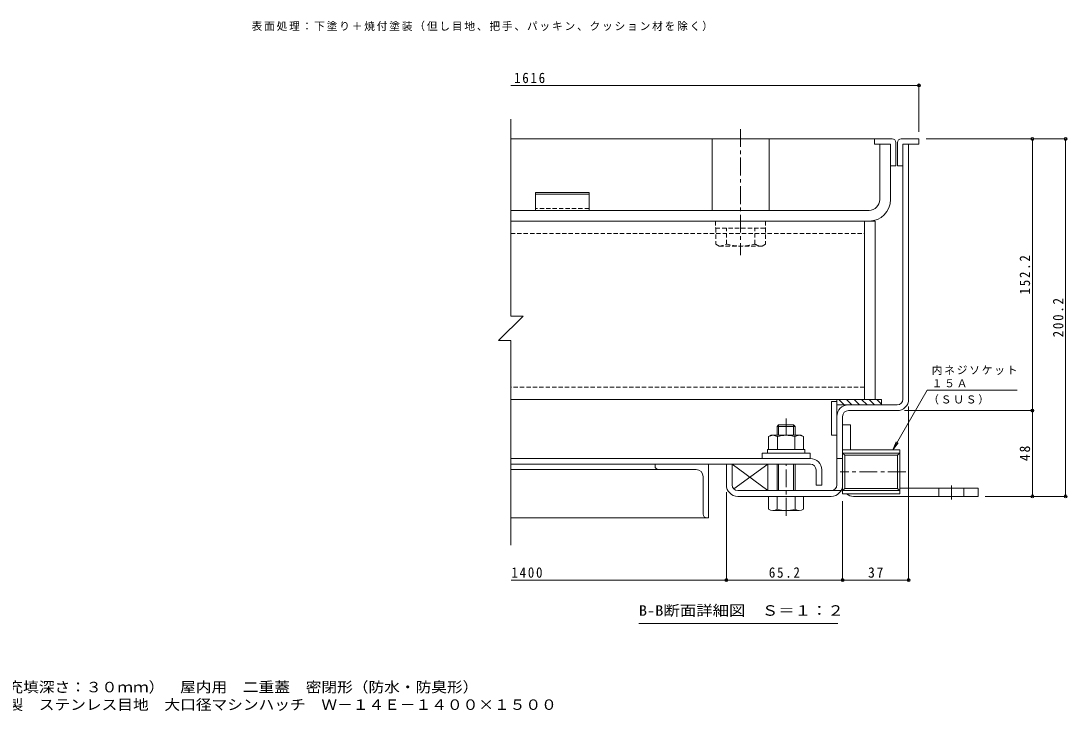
# Model space of a CAD drawing. Units: millimetres on the paper, enlarged 10 times, with parts at other scales. Extents: x -2654 to 2766, y -1962 to 1896.
# Drawn here: x -286 to 2647, y -1962 to -29 of the extents above; entities that cross this region are included whole.
import ezdxf
from ezdxf.enums import TextEntityAlignment as Align

# ---------------------------------------------------------------- set-up
doc = ezdxf.new("R2010")
doc.units = ezdxf.units.MM
doc.header["$LTSCALE"] = 10
doc.header["$PDMODE"] = 32
doc.header["$PDSIZE"] = 8
doc.linetypes.add('CHAIN1', pattern=[8, 5, -1, 1, -1])
doc.linetypes.add('DASHED1', pattern=[1.8, 1.2, -0.6])
for name, color, linetype, lineweight in [('D-1', 2, 'Continuous', 9), ('D-3', 4, 'Continuous', 9), ('D-5', 7, 'Continuous', 9), ('D-6', 6, 'Continuous', 9), ('D-7', 5, 'Continuous', 5), ('D-8', 5, 'Continuous', 5), ('D-9', 134, 'Continuous', 5), ('D-A', 3, 'Continuous', 9), ('D-B', 6, 'Continuous', 9), ('D-C', 2, 'Continuous', 5), ('D-E', 3, 'Continuous', 9), ('D-F', 7, 'Continuous', 9), ('F-5_F-5ﾚｲﾔ', 7, 'Continuous', 9)]:
    doc.layers.add(name, color=color, linetype=linetype, lineweight=lineweight)
doc.styles.add('ＭＳ ゴシック', font='')
doc.styles.get('ＭＳ ゴシック').set_extended_font_data('MS Gothic')

msp = doc.modelspace()

# ---------------------------------------------------------------- linework, layer by layer
at = {"layer": 'D-1'}
for p, q in [((2186.33, -374.82), (2202.33, -374.82)), ((2186.33, -1088.82), (2186.33, -374.82)), ((2202.33, -1088.82), (2202.33, -374.82)), ((2170.33, -1104.82), (2033.33, -1104.82)), ((2001.33, -1328.82), (2001.33, -1136.82)), ((2017.33, -1136.82), (2017.33, -1328.82)), ((2033.33, -1120.82), (2170.33, -1120.82)), ((2177.33, -1230.94), (2017.33, -1230.94)), ((2017.33, -1230.94), (2017.33, -1353.94)), ((2177.33, -1230.94), (2177.33, -1353.94)), ((2017.33, -1254.82), (2001.33, -1254.82)), ((2171.52, -1245.86), (2023.14, -1245.86)), ((2023.14, -1339.02), (2023.14, -1245.86)), ((2177.33, -1240.05), (2171.52, -1245.86)), ((2171.52, -1245.86), (2171.52, -1339.02)), ((1707.33, -1328.82), (1707.33, -1270.82)), ((2013.04, -1344.82), (1723.33, -1344.82)), ((2017.33, -1344.83), (2023.14, -1339.02)), ((2177.33, -1344.83), (2017.33, -1344.83)), ((2171.52, -1339.02), (2023.14, -1339.02)), ((2177.33, -1344.83), (2171.52, -1339.02)), ((1723.33, -1360.82), (1833.83, -1360.82)), ((1883.83, -1360.82), (1985.33, -1360.82)), ((2177.33, -1353.94), (2017.33, -1353.94))]:
    msp.add_line(p, q, dxfattribs=at)
for points in [[(2177.33, -1240.05), (2017.33, -1240.05), (2023.14, -1245.86)], [(1691.33, -1328.82), (1691.33, -1270.82), (1707.33, -1270.82)]]:
    msp.add_lwpolyline(points, dxfattribs=at)
for centre, radius, start, end in [((2033.33, -1136.82), 32, 90, 180), ((2170.33, -1088.82), 16, 270, 0), ((2170.33, -1088.82), 32, 270, 0), ((2033.33, -1136.82), 16, 90, 180), ((1723.33, -1328.82), 32, 180, 270), ((1723.33, -1328.82), 16, 180, 270), ((1985.33, -1328.82), 32, 270, 0), ((1985.33, -1328.82), 16, 270, 0)]:
    msp.add_arc(centre, radius, start, end, dxfattribs=at)
at = {"layer": 'D-3'}
for p, q in [((2106.33, -359.82), (1087.07, -359.82)), ((2151.33, -374.82), (2106.33, -374.82)), ((2151.33, -374.82), (2151.33, -434.82)), ((2166.33, -369.82), (2166.33, -434.82)), ((2171.33, -369.82), (2171.33, -434.82)), ((2181.33, -359.82), (2231.33, -359.82)), ((2231.33, -374.82), (2186.33, -374.82)), ((2186.33, -374.82), (2186.33, -434.82)), ((2231.33, -359.82), (2231.33, -374.82)), ((2151.33, -434.82), (2166.33, -434.82)), ((2186.33, -434.82), (2171.33, -434.82)), ((1156.33, -509.82), (1156.33, -559.82)), ((1306.33, -509.82), (1156.33, -509.82)), ((1306.33, -514.15), (1156.33, -514.15))]:
    msp.add_line(p, q, dxfattribs=at)
at = {"layer": 'D-3', "linetype": 'DASHED1'}
msp.add_line((1306.33, -554.82), (1156.33, -554.82), dxfattribs=at)
at = {"layer": 'D-3'}
for points in [[(2156.33, -359.82), (2106.33, -359.82), (2106.33, -374.82)], [(1306.33, -509.82), (1306.33, -559.82), (1156.33, -559.82)]]:
    msp.add_lwpolyline(points, dxfattribs=at)
for centre, start, end in [((2156.33, -369.82), 0, 90), ((2181.33, -369.82), 90, 180)]:
    msp.add_arc(centre, 10, start, end, dxfattribs=at)
at = {"layer": 'D-5'}
for p, q in [((2157.72, -1230.94), (2254.23, -1063.78)), ((2254.23, -1063.78), (2506.97, -1063.78)), ((2157.72, -1230.94), (2167.29, -1207.84)), ((2157.72, -1230.94), (2172.94, -1211.1)), ((2003.5, -1716.51), (1446, -1716.51))]:
    msp.add_line(p, q, dxfattribs=at)
at = {"layer": 'D-6'}
for p, q in [((1986.33, -1094.82), (2001.33, -1094.82)), ((1986.33, -1094.82), (1986.33, -1189.82)), ((2001.33, -1089.82), (2001.33, -1189.82)), ((2126.33, -1104.82), (2001.33, -1104.82)), ((2022.02, -1104.82), (2007.02, -1089.82)), ((2043.23, -1104.82), (2028.23, -1089.82)), ((2064.45, -1104.82), (2049.45, -1089.82)), ((2085.66, -1104.82), (2070.66, -1089.82)), ((2106.87, -1104.82), (2091.87, -1089.82)), ((2126.33, -1103.06), (2113.09, -1089.82)), ((1986.33, -1189.82), (2001.33, -1189.82)), ((1707.33, -1270.82), (1707.33, -1328.82)), ((1711.85, -1339.97), (1807.33, -1270.82)), ((1723.33, -1344.82), (1807.33, -1344.82))]:
    msp.add_line(p, q, dxfattribs=at)
msp.add_lwpolyline([(2126.33, -1104.82), (2126.33, -1089.82), (2001.33, -1089.82)], dxfattribs=at)
msp.add_lwpolyline([(1807.33, -1344.82), (1807.33, -1270.82), (1707.33, -1270.82)], close=True, dxfattribs=at)
at = {"layer": 'D-7', "linetype": 'CHAIN1'}
for p, q in [((1858.83, -1188.32), (1858.83, -1143.16)), ((1858.83, -1415.21), (1858.83, -1270.82))]:
    msp.add_line(p, q, dxfattribs=at)
at = {"layer": 'D-7'}
for p, q in [((1837.89, -1160.82), (1833.83, -1164.88)), ((1883.83, -1164.88), (1833.83, -1164.88)), ((1833.83, -1188.32), (1833.83, -1164.88)), ((1879.77, -1160.82), (1837.89, -1160.82)), ((1837.89, -1188.32), (1837.89, -1160.82)), ((1879.77, -1160.82), (1883.83, -1164.88)), ((1879.77, -1188.32), (1879.77, -1160.82)), ((1883.83, -1164.88), (1883.83, -1188.32)), ((1883.83, -1164.88), (1883.83, -1188.32)), ((1833.83, -1344.82), (1833.83, -1270.82)), ((1837.89, -1344.82), (1837.89, -1270.82)), ((1879.77, -1344.82), (1879.77, -1270.82)), ((1883.83, -1270.82), (1883.83, -1344.82)), ((1809.83, -1396.35), (1809.83, -1360.82)), ((1907.83, -1360.82), (1809.83, -1360.82)), ((1833.83, -1396.35), (1833.83, -1360.82)), ((1883.83, -1360.82), (1883.83, -1396.35)), ((1907.83, -1396.35), (1907.83, -1360.82)), ((1895.83, -1400.82), (1821.83, -1400.82))]:
    msp.add_line(p, q, dxfattribs=at)
at = {"layer": 'D-7', "color": 2, "lineweight": 9}
for p, q in [((1809.76, -1193.62), (1816.33, -1189.82)), ((1809.76, -1193.62), (1809.76, -1229.82)), ((1901.33, -1189.82), (1816.33, -1189.82)), ((1834.29, -1193.62), (1834.29, -1229.82)), ((1883.37, -1193.62), (1883.37, -1229.82))]:
    msp.add_line(p, q, dxfattribs=at)
at = {"layer": 'D-7', "color": 6, "lineweight": 9}
for p, q in [((1806.33, -1229.82), (1806.33, -1239.82)), ((1806.33, -1239.82), (1911.33, -1239.82))]:
    msp.add_line(p, q, dxfattribs=at)
at = {"layer": 'D-7', "color": 134}
for p, q in [((1791.33, -1239.82), (1791.33, -1254.82)), ((1791.33, -1239.82), (1926.33, -1239.82)), ((1791.33, -1254.82), (1926.33, -1254.82)), ((1926.33, -1239.82), (1926.33, -1254.82))]:
    msp.add_line(p, q, dxfattribs=at)
at = {"layer": 'D-7', "color": 2, "lineweight": 9}
msp.add_lwpolyline([(1901.33, -1189.82), (1907.9, -1193.62), (1907.9, -1229.82), (1809.76, -1229.82)], dxfattribs=at)
at = {"layer": 'D-7', "color": 6, "lineweight": 9}
msp.add_lwpolyline([(1806.33, -1229.82), (1911.33, -1229.82), (1911.33, -1239.82)], dxfattribs=at)
at = {"layer": 'D-7', "color": 2, "lineweight": 9}
for centre, radius, start, end in [((1824.24, -1218.7), 28.97, 94.38438, 120), ((1821.26, -1214.02), 24.21, 57.42749, 88.18784), ((1858.83, -1271.03), 81.2, 72.41188, 107.5881), ((1896.4, -1214.02), 24.21, 91.81215, 122.57249), ((1893.42, -1218.7), 28.97, 59.99998, 85.6156)]:
    msp.add_arc(centre, radius, start, end, dxfattribs=at)
at = {"layer": 'D-7'}
for centre, radius, start, end in [((1821.83, -1382.49), 18.33, 229.1022, 310.89809), ((1858.83, -1328.74), 72.08, 249.70546, 290.29454), ((1895.83, -1382.49), 18.33, 229.10191, 310.8978)]:
    msp.add_arc(centre, radius, start, end, dxfattribs=at)
at = {"layer": 'D-8'}
for p, q in [((2078.83, -589.82), (2108.83, -589.82)), ((2078.83, -589.82), (2078.83, -1089.82)), ((2108.83, -589.82), (2108.83, -1089.82)), ((2078.83, -1089.82), (2108.83, -1089.82))]:
    msp.add_line(p, q, dxfattribs=at)
at = {"layer": 'D-9'}
for p, q in [((2078.83, -589.82), (1087.13, -589.82)), ((2078.83, -1089.82), (2078.83, -589.82)), ((2078.83, -1089.82), (1087.78, -1089.82))]:
    msp.add_line(p, q, dxfattribs=at)
at = {"layer": 'D-9', "linetype": 'DASHED1'}
for p, q in [((1087.13, -624.82), (2078.83, -624.82)), ((2078.83, -1054.82), (1087.78, -1054.82))]:
    msp.add_line(p, q, dxfattribs=at)
at = {"layer": 'D-A'}
for p, q in [((1926.83, -1254.82), (1087.78, -1254.82)), ((1087.78, -1270.82), (1926.83, -1270.82)), ((1942.83, -1286.82), (1942.83, -1329.82)), ((1958.83, -1286.82), (1958.83, -1329.82)), ((1942.83, -1329.82), (1958.83, -1329.82))]:
    msp.add_line(p, q, dxfattribs=at)
for radius in [32, 16]:
    msp.add_arc((1926.83, -1286.82), radius, 0, 90, dxfattribs=at)
at = {"layer": 'D-B'}
for p, q in [((1491.33, -1270.82), (1087.78, -1270.82)), ((1501.33, -1285.82), (1087.78, -1285.82)), ((1491.33, -1270.82), (1641.33, -1270.82)), ((1491.33, -1275.82), (1491.33, -1270.82)), ((1501.33, -1285.82), (1606.33, -1285.82)), ((1641.33, -1270.82), (1641.33, -1420.82)), ((1626.33, -1410.82), (1626.33, -1305.82)), ((1636.33, -1420.82), (1087.78, -1420.82)), ((1636.33, -1420.82), (1641.33, -1420.82))]:
    msp.add_line(p, q, dxfattribs=at)
for centre, radius, start, end in [((1501.33, -1275.82), 10, 180, 270), ((1606.33, -1305.82), 20, 0, 90), ((1636.33, -1410.82), 10, 180, 270)]:
    msp.add_arc(centre, radius, start, end, dxfattribs=at)
at = {"layer": 'D-C', "linetype": 'CHAIN1', "lineweight": 9}
msp.add_line((1731.33, -332.14), (1731.33, -685.45), dxfattribs=at)
at = {"layer": 'D-C', "lineweight": 9}
for p, q in [((1651.33, -559.82), (1651.33, -359.82)), ((1651.33, -359.82), (1811.33, -359.82)), ((1811.33, -559.82), (1811.33, -359.82)), ((1651.33, -559.82), (1811.33, -559.82))]:
    msp.add_line(p, q, dxfattribs=at)
at = {"layer": 'D-C', "color": 134, "linetype": 'DASHED1'}
for p, q in [((1661.33, -589.82), (1801.33, -589.82)), ((1801.33, -589.82), (1801.33, -609.82))]:
    msp.add_line(p, q, dxfattribs=at)
at = {"layer": 'D-C', "color": 5, "linetype": 'DASHED1'}
for p, q in [((1661.83, -609.82), (1661.83, -654.19)), ((1691.33, -654.33), (1691.33, -609.82)), ((1771.33, -654.33), (1771.33, -609.82)), ((1800.83, -609.82), (1800.83, -654.33)), ((1671.37, -659.7), (1661.83, -654.19)), ((1791.33, -659.82), (1671.58, -659.82)), ((1791.33, -659.82), (1800.83, -654.33))]:
    msp.add_line(p, q, dxfattribs=at)
at = {"layer": 'D-C', "color": 134, "linetype": 'DASHED1'}
msp.add_lwpolyline([(1661.33, -589.82), (1661.33, -609.82), (1801.33, -609.82)], dxfattribs=at)
at = {"layer": 'D-C', "color": 5, "linetype": 'DASHED1'}
for centre, radius, start, end in [((1672.62, -625.31), 34.53, 267.86055, 302.81094), ((1731.33, -511.22), 148.6, 254.38446, 285.61554), ((1790.04, -625.31), 34.53, 237.18906, 272.13945)]:
    msp.add_arc(centre, radius, start, end, dxfattribs=at)
at = {"layer": 'D-E'}
for p, q in [((2017.33, -1160.82), (2017.33, -1328.82)), ((2017.33, -1160.82), (2039.83, -1160.82)), ((2039.83, -1230.94), (2039.83, -1160.82)), ((2177.33, -1338.32), (2397.33, -1338.32)), ((2287.33, -1360.82), (2287.33, -1338.32)), ((2357.33, -1360.82), (2357.33, -1338.32)), ((2397.33, -1338.32), (2397.33, -1360.82)), ((2397.33, -1360.82), (2047.33, -1360.82))]:
    msp.add_line(p, q, dxfattribs=at)
at = {"layer": 'D-E', "linetype": 'CHAIN1'}
msp.add_line((2322.33, -1369.56), (2322.33, -1330.11), dxfattribs=at)
at = {"layer": 'D-E'}
msp.add_arc((2047.33, -1330.82), 30, 230.3984, 270, dxfattribs=at)
at = {"layer": 'D-F'}
for p, q in [((2231.33, -209.82), (1087.07, -209.82)), ((2231.33, -206.82), (2231.33, -339.82)), ((1087.07, -304.06), (1087.07, -855.91)), ((2645.51, -359.82), (2251.33, -359.82)), ((2549.17, -359.82), (2549.17, -1120.82)), ((2642.51, -359.82), (2642.51, -1360.82)), ((1121.48, -855.91), (1052.66, -924.73)), ((1087.07, -855.91), (1121.48, -855.91)), ((1087.07, -924.73), (1052.66, -924.73)), ((1087.07, -924.73), (1087.07, -1497.36)), ((2202.33, -1598.16), (2202.33, -1108.82)), ((2552.17, -1120.82), (2190.33, -1120.82)), ((2549.17, -1120.82), (2549.17, -1360.82)), ((1691.33, -1598.16), (1691.33, -1348.82)), ((2017.33, -1598.16), (2017.33, -1373.94)), ((2645.51, -1360.82), (2417.33, -1360.82)), ((1691.33, -1595.16), (1087.78, -1595.16)), ((2017.33, -1595.16), (1691.33, -1595.16)), ((2202.33, -1595.16), (2017.33, -1595.16))]:
    msp.add_line(p, q, dxfattribs=at)
at = {"layer": 'D-F', "color": 3}
for p, q in [((2151.33, -529.82), (2151.33, -374.82)), ((2091.33, -559.82), (1087.07, -559.82)), ((1087.13, -589.82), (2091.33, -589.82))]:
    msp.add_line(p, q, dxfattribs=at)
at = {"layer": 'D-F', "linetype": 'CHAIN1'}
msp.add_line((2194.34, -1292.44), (2009.96, -1292.44), dxfattribs=at)
at = {"layer": 'D-F', "color": 3}
msp.add_lwpolyline([(2121.33, -529.82), (2121.33, -374.82), (2151.33, -374.82)], dxfattribs=at)
for radius in [60, 30]:
    msp.add_arc((2091.33, -529.82), radius, 270, 0, dxfattribs=at)
at = {"layer": 'D-F'}
for p in [(2231.33, -209.82), (2549.17, -359.82), (2642.51, -359.82), (2549.17, -1120.82), (2549.17, -1360.82), (2642.51, -1360.82), (1691.33, -1595.16), (2017.33, -1595.16), (2202.33, -1595.16)]:
    msp.add_point(p, dxfattribs=at)

# ---------------------------------------------------------------- texts
at = {"layer": 'D-5', "color": 2, "style": 'ＭＳ ゴシック', "width": 1.15}
msp.add_text('B-B断面詳細図\u3000Ｓ＝１：２', height=29.33, dxfattribs=at).set_placement((1446, -1704.01), align=Align.BOTTOM_LEFT)
at = {"layer": 'D-5', "char_height": 21.99, "attachment_point": 7, "style": 'ＭＳ ゴシック'}
for s, insert in [('\\T1.17;表面処理：下塗り＋焼付塗装（但し目地、把手、パッキン、クッション材を除く）', (360.35, -57.89)), ('\\T1.17;内ネジソケット', (2266.97, -1020.94)), ('\\T1.17;１５Ａ', (2266.97, -1055.77)), ('\\T1.17;（ＳＵＳ）', (2257.31, -1103.63))]:
    msp.add_mtext(s, dxfattribs=dict(at, insert=insert))
at = {"layer": 'D-F', "color": 2, "char_height": 29.33, "attachment_point": 7, "style": 'ＭＳ ゴシック'}
for s, insert in [('\\T1.28;\\W0.9;1616', (1096.33, -203.82)), ('\\T1.28;\\W0.9;1400', (1088.9, -1589.16)), ('\\T1.28;\\W0.9;65.2', (1810.58, -1589.16)), ('\\T1.27;\\W0.95;37', (2088.58, -1589.16))]:
    msp.add_mtext(s, dxfattribs=dict(at, insert=insert))
at = {"layer": 'D-F', "color": 2, "char_height": 29.33, "attachment_point": 7, "rotation": 90, "style": 'ＭＳ ゴシック'}
for s, insert in [('\\T1.28;\\W0.9;152.2', (2543.17, -795.32)), ('\\T1.28;\\W0.9;200.2', (2636.51, -915.32)), ('\\T1.27;\\W0.95;48', (2543.17, -1262.07))]:
    msp.add_mtext(s, dxfattribs=dict(at, insert=insert))
at = {"layer": 'F-5_F-5ﾚｲﾔ', "color": 2, "style": 'ＭＳ ゴシック', "width": 1.1}
for s, p in [('充填用（充填深さ：３０ｍｍ）\u3000屋内用\u3000二重蓋\u3000密閉形（防水・防臭形）', (-500.11, -1918.5)), ('スチール製\u3000ステンレス目地\u3000大口径マシンハッチ\u3000Ｗ－１４Ｅ－１４００×１５００', (-500.11, -1967.71))]:
    msp.add_text(s, height=29.33, dxfattribs=at).set_placement(p, align=Align.BOTTOM_LEFT)

doc.saveas('drawing.dxf')
